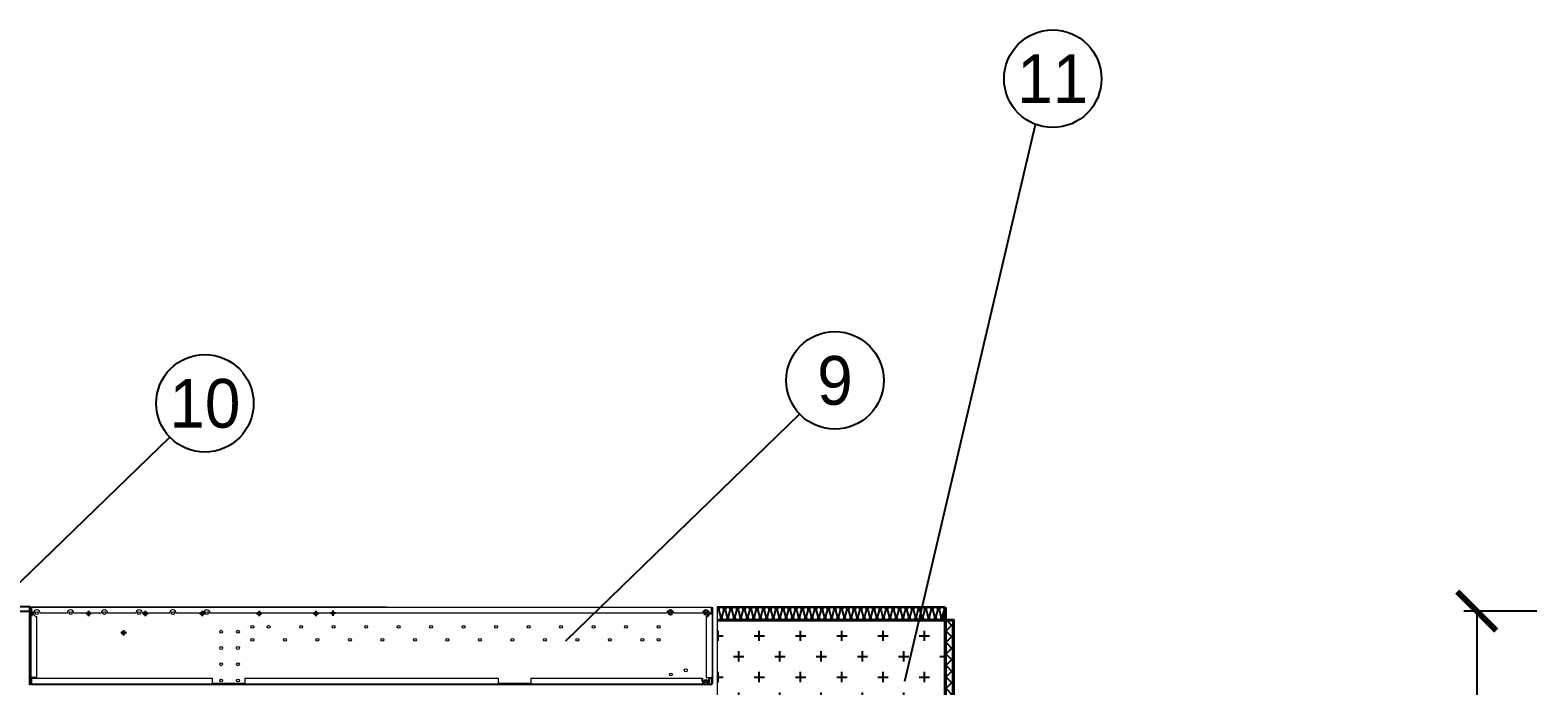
# Model space of a CAD drawing. Header units: millimetres. Extents: x 2911 to 32318, y 2586 to 23381.
# Drawn here: x 16610 to 21216, y 12084 to 14099 of the extents above; entities that cross this region are included whole.
import ezdxf
from ezdxf.enums import TextEntityAlignment as Align

# ---------------------------------------------------------------- set-up
doc = ezdxf.new("R2010")
doc.units = ezdxf.units.MM
doc.linetypes.add('CENTER', pattern=[2, 1.25, -0.25, 0.25, -0.25])
for name, color, linetype in [('center', 1, 'CENTER'), ('SMS', 220, 'Continuous'), ('냉각탑_dim', 1, 'Continuous'), ('냉각탑_text', 3, 'Continuous')]:
    doc.layers.add(name, color=color, linetype=linetype)
doc.styles.add('HY울릉도L', font='')
doc.styles.add('돋움', font='Dotum.ttf')
doc.styles.get('HY울릉도L').set_extended_font_data('HY울릉도L')
doc.dimstyles.new('성지DIM', dxfattribs={"dimtxt": 3.5, "dimasz": 3, "dimexe": 1, "dimexo": 2.5, "dimgap": 2, "dimtad": 1, "dimdec": 0, "dimzin": 3, "dimdsep": 46, "dimtxsty": 'HY울릉도L', "dimblk": 'ARCHTICK', "dimcen": -2, "dimclrd": 256, "dimclre": 256, "dimclrt": 7, "dimadec": 0, "dimazin": 0, "dimtfac": 1, "dimtdec": 0, "dimtofl": 0, "dimtmove": 0, "dimatfit": 3, "dimfxl": 1, "dimtolj": 1, "dimtzin": 0, "dimlwe": -1, "dimarcsym": 0})

# ---------------------------------------------------------------- blocks, each defined once
blk = doc.blocks.new('_ArchTick')
at = {"color": 0, "linetype": 'ByBlock', "const_width": 0.15}
blk.add_lwpolyline([(-0.5, -0.5), (0.5, 0.5)], dxfattribs=at)
blk = doc.blocks.new('*D676')
at = {"layer": 'Defpoints', "color": 0, "transparency": 16777216}
for p in [(21809.5, 12311.7), (21062, 9311.7), (21809.5, 9311.7)]:
    blk.add_point(p, dxfattribs=at)
at = {"layer": '냉각탑_dim', "transparency": 16777216}
for p, q in [((21709.5, 12311.7), (21022, 12311.7)), ((21709.5, 9311.7), (21022, 9311.7))]:
    blk.add_line(p, q, dxfattribs=at)
at = {"layer": '냉각탑_dim', "lineweight": -2, "transparency": 16777216}
blk.add_line((21062, 12311.7), (21062, 9311.7), dxfattribs=at)
at = {"layer": '냉각탑_dim', "lineweight": -2, "transparency": 16777216, "xscale": 120, "yscale": 120, "zscale": 120}
for p, rotation in [((21062, 12311.7), 90), ((21062, 9311.7), 270)]:
    blk.add_blockref('_ArchTick', p, dxfattribs=dict(at, rotation=rotation))
at = {"layer": '냉각탑_dim', "color": 7, "transparency": 16777216, "insert": (20912, 10811.7), "char_height": 140, "attachment_point": 5, "rotation": 90, "style": 'HY울릉도L'}
blk.add_mtext('\\A1;3000', dxfattribs=at)
blk = doc.blocks.new('1')
h = blk.add_hatch()
h.set_pattern_fill('CROSS', color=5, scale=10)
h.set_pattern_definition([(0, (-664485.36, 23221.074), (63.5, 63.5), [31.75, -95.25]), (90, (-664469.486, 23205.2), (-63.5, 63.5), [31.75, -95.25])])
h.paths.add_polyline_path([(19424.3, 12283.3), (18725.9, 12283.3), (18725.9, 9325.3), (19424.3, 9325.3)])
at = {"ltscale": 500}
h = blk.add_hatch(dxfattribs=at)
h.set_pattern_fill('ANSI37', color=251, scale=200)
h.set_pattern_definition([(45, (-11949.775, -3783.074), (-17.67767, 17.67767), []), (135, (-11949.775, -3783.074), (-17.67767, -17.67767), [])])
h.paths.add_polyline_path([(19449.3, 11660.8), (19449.3, 12282.6), (19427.5, 12282.6), (19427.5, 9365.3), (19449.3, 9365.3), (19449.3, 8789.8)])
for p, q in [((16609.7, 12310.3), (13239.7, 12310.3)), ((16609.7, 12325.3), (15628.2, 12325.3)), ((16609.7, 12325.3), (15628.2, 12325.3)), ((16609.7, 12325.3), (15628.2, 12325.3)), ((16609.7, 12325.3), (15628.2, 12325.3)), ((16610.7, 12325.3), (16609.7, 12325.3)), ((16610.7, 12325.3), (16609.7, 12325.3)), ((16610.7, 12325.3), (16609.7, 12325.3)), ((16610.7, 12325.3), (16609.7, 12325.3)), ((19422.7, 12323.7), (19422.7, 12284.9)), ((19424.3, 12325.3), (19424.3, 9325.3)), ((18725.9, 12284.9), (19424.3, 12284.9)), ((18725.9, 12283.3), (19424.3, 12283.3)), ((19424.3, 12284.9), (19424.3, 9325.3)), ((16610.7, 12085.3), (16609.7, 12085.3))]:
    blk.add_line(p, q)
at = {"color": 7, "lineweight": 15}
for p, q in [((16609.7, 12325.3), (17707.2, 12325.3)), ((16612.7, 12321.8), (16610.7, 12321.8)), ((16610.7, 12321.8), (16610.7, 12303.3)), ((16610.7, 12303.3), (16614.2, 12303.3)), ((16610.7, 12303.3), (16610.7, 12107.3)), ((16612.7, 12303.3), (16612.7, 12321.8)), ((16614.2, 12321.8), (16612.7, 12321.8)), ((16612.7, 12107.3), (16612.7, 12303.3)), ((16614.2, 12323.3), (18707.2, 12323.3)), ((16614.2, 12321.8), (16614.2, 12305.3)), ((16620.7, 12305.3), (16614.2, 12305.3)), ((16614.2, 12303.3), (16620.9, 12303.3)), ((16724.7, 12305.3), (16640.7, 12305.3)), ((16828.7, 12305.3), (16744.7, 12305.3)), ((16935.7, 12305.3), (16848.7, 12305.3)), ((17039.7, 12305.3), (16955.7, 12305.3)), ((17143.7, 12305.3), (17059.7, 12305.3)), ((18570.8, 12305.3), (17163.7, 12305.3)), ((17505.7, 12325.3), (17505.7, 12323.3)), ((17523.7, 12325.3), (17523.7, 12323.3)), ((17551.7, 12325.3), (17551.7, 12323.3)), ((17569.7, 12325.3), (17569.7, 12323.3)), ((17604.2, 12325.3), (17604.2, 12323.3)), ((17617.2, 12325.3), (17617.2, 12323.3)), ((17707.2, 12321.8), (17707.2, 12325.3)), ((18679.8, 12305.3), (18590.7, 12305.3)), ((18707.2, 12305.3), (18699.7, 12305.3)), ((18699.7, 12303.3), (18707.2, 12303.3)), ((18707.2, 12305.3), (18707.2, 12321.8)), ((18707.2, 12321.8), (18708.7, 12321.8)), ((18710.7, 12303.3), (18707.2, 12303.3)), ((18708.7, 12321.8), (18708.7, 12303.3)), ((18710.7, 12321.8), (18708.7, 12321.8)), ((18708.7, 12303.3), (18708.7, 12107.3)), ((18710.7, 12303.3), (18710.7, 12321.8)), ((18710.7, 12107.3), (18710.7, 12303.3)), ((16612.7, 12299.8), (16610.7, 12299.8)), ((16612.7, 12290.8), (16610.7, 12290.8)), ((16630.7, 12107.3), (16630.7, 12295.3)), ((18690.7, 12294.3), (18690.7, 12107.3)), ((18710.7, 12299.8), (18708.7, 12299.8)), ((18710.7, 12290.8), (18708.7, 12290.8)), ((16612.7, 12209.8), (16610.7, 12209.8)), ((18710.7, 12209.8), (18708.7, 12209.8)), ((16612.7, 12200.8), (16610.7, 12200.8)), ((18710.7, 12200.8), (18708.7, 12200.8)), ((16612.7, 12119.8), (16610.7, 12119.8)), ((18710.7, 12119.8), (18708.7, 12119.8)), ((16612.7, 12110.8), (16610.7, 12110.8)), ((16610.7, 12107.3), (16614.2, 12107.3)), ((16610.7, 12107.3), (16610.7, 12088.8)), ((16610.7, 12088.8), (16612.7, 12088.8)), ((16612.7, 12088.8), (16612.7, 12107.3)), ((16614.2, 12088.8), (16612.7, 12088.8)), ((16630.7, 12107.3), (16614.2, 12107.3)), ((16614.2, 12105.3), (17170.7, 12105.3)), ((16614.2, 12105.3), (16614.2, 12088.8)), ((16614.2, 12088.8), (16614.2, 12085.3)), ((18685.4, 12087.3), (16614.2, 12087.3)), ((18707.2, 12085.3), (16614.2, 12085.3)), ((16632.7, 12085.3), (16632.7, 12087.3)), ((16638.7, 12085.3), (16638.7, 12087.3)), ((16832.7, 12085.3), (16832.7, 12087.3)), ((16838.7, 12085.3), (16838.7, 12087.3)), ((17032.7, 12085.3), (17032.7, 12087.3)), ((17038.7, 12085.3), (17038.7, 12087.3)), ((17170.7, 12105.3), (17170.7, 12088.8)), ((17270.7, 12088.8), (17170.7, 12088.8)), ((17232.7, 12085.3), (17232.7, 12087.3)), ((17238.7, 12085.3), (17238.7, 12087.3)), ((17270.7, 12105.3), (18050.7, 12105.3)), ((17270.7, 12105.3), (17270.7, 12088.8)), ((17432.7, 12085.3), (17432.7, 12087.3)), ((17438.7, 12085.3), (17438.7, 12087.3)), ((17632.7, 12085.3), (17632.7, 12087.3)), ((17638.7, 12085.3), (17638.7, 12087.3)), ((17683.7, 12085.3), (17683.7, 12087.3)), ((17689.7, 12085.3), (17689.7, 12087.3)), ((17883.7, 12085.3), (17883.7, 12087.3)), ((17889.7, 12085.3), (17889.7, 12087.3)), ((18050.7, 12105.3), (18050.7, 12088.8)), ((18150.7, 12088.8), (18050.7, 12088.8)), ((18083.7, 12085.3), (18083.7, 12087.3)), ((18089.7, 12085.3), (18089.7, 12087.3)), ((18150.7, 12105.3), (18679.7, 12105.3)), ((18150.7, 12105.3), (18150.7, 12088.8)), ((18283.7, 12085.3), (18283.7, 12087.3)), ((18289.7, 12085.3), (18289.7, 12087.3)), ((18483.7, 12085.3), (18483.7, 12087.3)), ((18489.7, 12085.3), (18489.7, 12087.3)), ((18683.7, 12085.3), (18683.7, 12087.3)), ((18689.7, 12085.3), (18689.7, 12086.3)), ((18690.7, 12107.3), (18707.2, 12107.3)), ((18707.2, 12087.3), (18694.1, 12087.3)), ((18699.7, 12105.3), (18707.2, 12105.3)), ((18710.7, 12107.3), (18707.2, 12107.3)), ((18707.2, 12088.8), (18707.2, 12105.3)), ((18707.2, 12088.8), (18707.2, 12085.3)), ((18707.2, 12088.8), (18708.7, 12088.8)), ((18710.7, 12110.8), (18708.7, 12110.8)), ((18708.7, 12107.3), (18708.7, 12088.8)), ((18708.7, 12088.8), (18710.7, 12088.8)), ((18710.7, 12088.8), (18710.7, 12107.3))]:
    blk.add_line(p, q, dxfattribs=at)
at = {"color": 7, "lineweight": 35}
for p, q in [((16609.7, 12325.3), (16609.7, 12085.3)), ((16610.7, 12325.3), (16610.7, 12085.3)), ((16610.7, 12325.3), (16610.7, 12085.3)), ((16610.7, 12325.3), (16610.7, 12085.3)), ((16610.7, 12325.3), (16610.7, 12085.3))]:
    blk.add_line(p, q, dxfattribs=at)
at = {"ltscale": 500}
for p, q in [((18724.3, 12325.3), (19424.3, 12325.3)), ((18725.9, 12323.7), (19422.7, 12323.7))]:
    blk.add_line(p, q, dxfattribs=at)
at = {"lineweight": 5}
blk.add_line((18724.3, 12325.3), (18724.3, 9325.3), dxfattribs=at)
at = {"color": 251, "ltscale": 500}
for p, q in [((19424.3, 12322.3), (19427.5, 12322.3)), ((19424.3, 12322.3), (19424.3, 9325.3)), ((19427.5, 12322.3), (19427.5, 9365.3)), ((19427.5, 12285.8), (19452.5, 12285.8)), ((19427.5, 12282.6), (19449.3, 12282.6)), ((19449.3, 12282.6), (19449.3, 12260.8)), ((19449.3, 12260.8), (19452.5, 12260.8)), ((19449.3, 9365.3), (19449.3, 12260.8)), ((19452.5, 12285.8), (19452.5, 12260.8)), ((19452.5, 12260.8), (19452.5, 9365.3))]:
    blk.add_line(p, q, dxfattribs=at)
at = {"color": 7, "lineweight": 13, "ltscale": 0.002813}
blk.add_line((16610.7, 12138.2), (16610.7, 12137.3), dxfattribs=at)
at = {"color": 7}
for p, q in [((18679.7, 12096.3), (18679.7, 12105.3)), ((18699.7, 12096.3), (18699.7, 12105.3))]:
    blk.add_line(p, q, dxfattribs=at)
for centre in [(16614.7, 12304.3), (16789.7, 12304.3), (16964.7, 12304.3), (17139.7, 12304.3), (17314.7, 12304.3), (17489.7, 12304.3), (18580.7, 12304.3), (18689.7, 12304.3), (16898, 12245), (18689.7, 12096.3)]:
    blk.add_circle(centre, 4.5)
at = {"color": 7, "lineweight": 15}
for centre in [(16630.7, 12305.3), (16734.7, 12305.3), (16838.7, 12305.3), (16945.7, 12305.3), (17049.7, 12305.3), (17153.7, 12305.3), (17541.7, 12305.3), (17294.2, 12263.3), (17344.2, 12263.3), (17444.2, 12263.3), (17544.2, 12263.3), (17644.2, 12263.3), (17744.2, 12263.3), (17844.2, 12263.3), (17944.2, 12263.3), (18044.2, 12263.3), (18144.2, 12263.3), (18244.2, 12263.3), (18344.2, 12263.3), (18444.2, 12263.3), (18544.2, 12263.3), (17198.2, 12248.3), (17249.7, 12248.3), (17294.2, 12223.3), (17394.2, 12223.3), (17494.2, 12223.3), (17594.2, 12223.3), (17694.2, 12223.3), (17794.2, 12223.3), (17894.2, 12223.3), (17994.2, 12223.3), (18094.2, 12223.3), (18194.2, 12223.3), (18294.2, 12223.3), (18394.2, 12223.3), (18494.2, 12223.3), (18544.2, 12223.3), (17198.2, 12198.3), (17249.7, 12198.3), (17198.2, 12148.3), (17249.7, 12148.3), (18581.8, 12116.7), (18627.8, 12129.6), (17198.2, 12098.3), (17249.7, 12098.3)]:
    blk.add_circle(centre, 4.5, dxfattribs=at)
for centre, start, end in [((16630.7, 12305.3), 0, 180), ((16630.7, 12305.3), 191.5372, 270), ((16734.7, 12305.3), 0, 180), ((16838.7, 12305.3), 0, 180), ((16945.7, 12305.3), 0, 180), ((17049.7, 12305.3), 0, 180), ((17153.7, 12305.3), 0, 180)]:
    blk.add_arc(centre, 10, start, end, dxfattribs=at)
at = {"color": 7}
for centre, start, end in [((18580.7, 12304.3), 5.7392, 174.2608), ((18689.7, 12304.3), 5.7392, 174.2608), ((18689.7, 12304.3), 275.7392, 354.2608), ((18689.7, 12096.3), 180, 0)]:
    blk.add_arc(centre, 10, start, end, dxfattribs=at)
at = {"layer": 'center'}
for p, q in [((16623.2, 12304.3), (16606.2, 12304.3)), ((16614.7, 12312.8), (16614.7, 12295.8)), ((16798.2, 12304.3), (16781.2, 12304.3)), ((16789.7, 12312.8), (16789.7, 12295.8)), ((16973.2, 12304.3), (16956.2, 12304.3)), ((16964.7, 12312.8), (16964.7, 12295.8)), ((17148.2, 12304.3), (17131.2, 12304.3)), ((17139.7, 12312.8), (17139.7, 12295.8)), ((17323.2, 12304.3), (17306.2, 12304.3)), ((17314.7, 12312.8), (17314.7, 12295.8)), ((17498.2, 12304.3), (17481.2, 12304.3)), ((17489.7, 12312.8), (17489.7, 12295.8)), ((17550.2, 12305.3), (17533.2, 12305.3)), ((17541.7, 12313.8), (17541.7, 12296.8)), ((16906.5, 12245), (16889.5, 12245)), ((16898, 12253.5), (16898, 12236.5))]:
    blk.add_line(p, q, dxfattribs=at)
at = {"layer": 'SMS', "color": 5}
for points in [[(19203.3, 12284.9, -0.420076), (19198.5, 12295.2), (19203.5, 12313.5, 1.449198), (19188.6, 12313.5), (19193.5, 12295.2, -0.524856), (19186.1, 12284.4, -0.524856), (19178.6, 12295.2), (19183.5, 12313.5, 1.449198), (19168.6, 12313.5), (19173.6, 12295.2, -0.524856), (19166.1, 12284.4, -0.524856), (19158.6, 12295.2), (19163.6, 12313.5, 1.449198), (19148.7, 12313.5), (19153.6, 12295.2, -0.524856), (19146.2, 12284.4, -0.524856), (19138.7, 12295.2), (19143.6, 12313.5, 1.449198), (19128.7, 12313.5), (19133.7, 12295.2, -0.524856), (19126.2, 12284.4, -0.524856), (19118.7, 12295.2), (19123.7, 12313.5, 1.449198), (19108.8, 12313.5), (19113.7, 12295.2, -0.524856), (19106.3, 12284.4, -0.524856), (19098.8, 12295.2), (19103.7, 12313.5, 1.449198), (19088.8, 12313.5), (19093.8, 12295.2, -0.524856), (19086.3, 12284.4, -0.524856), (19078.8, 12295.2), (19083.8, 12313.5, 1.449198), (19068.9, 12313.5), (19073.8, 12295.2, -0.524856), (19066.4, 12284.4, -0.524856), (19058.9, 12295.2), (19063.8, 12313.5, 1.449198), (19048.9, 12313.5), (19053.9, 12295.2, -0.524856), (19046.4, 12284.4, -0.524856), (19038.9, 12295.2), (19043.9, 12313.5, 1.449198), (19029, 12313.5), (19033.9, 12295.2, -0.524856), (19026.5, 12284.4, -0.524856), (19019, 12295.2), (19023.9, 12313.5, 1.449198), (19009, 12313.5), (19014, 12295.2, -0.524856), (19006.5, 12284.4, -0.524856), (18999, 12295.2), (19004, 12313.5, 1.449198), (18989.1, 12313.5), (18994, 12295.2, -0.524856), (18986.6, 12284.4, -0.524856), (18979.1, 12295.2), (18984, 12313.5, 1.449198), (18969.1, 12313.5), (18974.1, 12295.2, -0.524856), (18966.6, 12284.4, -0.524856), (18959.1, 12295.2), (18964.1, 12313.5, 1.449198), (18949.2, 12313.5), (18954.1, 12295.2, -0.524856), (18946.7, 12284.4, -0.524856), (18939.2, 12295.2), (18944.1, 12313.5, 1.449198), (18929.2, 12313.5), (18934.2, 12295.2, -0.524856), (18926.7, 12284.4, -0.524856), (18919.2, 12295.2), (18924.2, 12313.5, 1.449198), (18909.3, 12313.5), (18914.2, 12295.2, -0.524856), (18906.8, 12284.4, -0.524856), (18899.3, 12295.2), (18904.2, 12313.5, 1.449198), (18889.3, 12313.5), (18894.3, 12295.2, -0.524856), (18886.8, 12284.4, -0.524856), (18879.3, 12295.2), (18884.3, 12313.5, 1.449198), (18869.4, 12313.5), (18874.3, 12295.2, -0.524856), (18866.9, 12284.4, -0.524856), (18859.4, 12295.2), (18864.3, 12313.5, 1.449198), (18849.4, 12313.5), (18854.4, 12295.2, -0.524856), (18846.9, 12284.4, -0.524856), (18839.4, 12295.2), (18844.4, 12313.5, 1.449198), (18829.5, 12313.5), (18834.4, 12295.2, -0.524856), (18827, 12284.4, -0.524856), (18819.5, 12295.2), (18824.4, 12313.5, 1.449198), (18809.5, 12313.5), (18814.5, 12295.2, -0.524856), (18807, 12284.4, -0.524856), (18799.5, 12295.2), (18804.5, 12313.5, 1.449198), (18789.6, 12313.5), (18794.5, 12295.2, -0.524856), (18787.1, 12284.4, -0.524856), (18779.6, 12295.2), (18784.5, 12313.5, 1.449198), (18769.6, 12313.5), (18774.6, 12295.2, -0.524856), (18767.1, 12284.4, -0.524856), (18759.6, 12295.2), (18764.6, 12313.5, 1.449198), (18749.7, 12313.5), (18754.6, 12295.2, -0.524856), (18747.2, 12284.4, -0.524856), (18739.7, 12295.2), (18744.6, 12313.5, 1.449198), (18729.7, 12313.5), (18734.7, 12295.2, -0.420076), (18729.9, 12284.9, -0.420076)], [(19422.7, 12319.6, 0.968257), (19408, 12313.5), (19413, 12295.2, -0.524856), (19405.5, 12284.4, -0.524856), (19398, 12295.2), (19403, 12313.5, 1.449198), (19388.1, 12313.5), (19393, 12295.2, -0.524856), (19385.6, 12284.4, -0.524856), (19378.1, 12295.2), (19383, 12313.5, 1.449198), (19368.1, 12313.5), (19373.1, 12295.2, -0.524856), (19365.6, 12284.4, -0.524856), (19358.1, 12295.2), (19363.1, 12313.5, 1.449198), (19348.2, 12313.5), (19353.1, 12295.2, -0.524856), (19345.7, 12284.4, -0.524856), (19338.2, 12295.2), (19343.1, 12313.5, 1.449198), (19328.2, 12313.5), (19333.2, 12295.2, -0.524856), (19325.7, 12284.4, -0.524856), (19318.2, 12295.2), (19323.2, 12313.5, 1.449198), (19308.3, 12313.5), (19313.2, 12295.2, -0.524856), (19305.8, 12284.4, -0.524856), (19298.3, 12295.2), (19303.2, 12313.5, 1.449198), (19288.3, 12313.5), (19293.3, 12295.2, -0.524856), (19285.8, 12284.4, -0.524856), (19278.3, 12295.2), (19283.3, 12313.5, 1.449198), (19268.4, 12313.5), (19273.3, 12295.2, -0.524856), (19265.9, 12284.4, -0.524856), (19258.4, 12295.2), (19263.3, 12313.5, 1.449198), (19248.4, 12313.5), (19253.4, 12295.2, -0.524856), (19245.9, 12284.4, -0.524856), (19238.4, 12295.2), (19243.4, 12313.5, 1.449198), (19228.5, 12313.5), (19233.4, 12295.2, -0.524856), (19226, 12284.4, -0.524856), (19218.5, 12295.2), (19223.4, 12313.5, 1.449198), (19208.5, 12313.5), (19213.5, 12295.2, -0.524856), (19206, 12284.4, -0.524856), (19198.5, 12295.2), (19203.5, 12313.5, 1.449198), (19188.6, 12313.5), (19193.5, 12295.2, -0.420076), (19188.7, 12284.9)], [(19422.8, 12284.9, -0.420076), (19418, 12295.2), (19422.9, 12313.5)]]:
    blk.add_lwpolyline(points, format="xyb", dxfattribs=at)

msp = doc.modelspace()

# ---------------------------------------------------------------- linework, layer by layer
at = {"layer": '냉각탑_dim', "linetype": 'ByBlock', "lineweight": -2, "elevation": 0}
for points in [[(19301.8, 12096.3), (19704.3, 13808.6)], [(18259, 12220.7), (18978.2, 12917.7)], [(16320.5, 12150.1), (17039.7, 12847)]]:
    msp.add_lwpolyline(points, dxfattribs=at)
at = {"layer": '냉각탑_dim', "linetype": 'ByBlock', "lineweight": -2}
for centre in [(19757, 13949), (19086.7, 13021.3), (17148.1, 12950.7)]:
    msp.add_circle(centre, 150, dxfattribs=at)

# ---------------------------------------------------------------- block references
msp.add_blockref('1', (0, 0))

# ---------------------------------------------------------------- texts
at = {"layer": '냉각탑_text', "style": '돋움'}
for s, p in [('11', (19757, 13949)), ('9', (19086.7, 13021.3)), ('10', (17148.1, 12950.7))]:
    msp.add_text(s, height=150, dxfattribs=at).set_placement(p, align=Align.MIDDLE_CENTER)

# ---------------------------------------------------------------- dimensions: what is measured, and where the dimension line sits
at = {"layer": '냉각탑_dim'}
dim = msp.add_linear_dim(base=(21062, 9311.7), p1=(21809.5, 12311.7), p2=(21809.5, 9311.7), angle=90, dimstyle='성지DIM', override={"dimscale": 40}, dxfattribs=at)
dim.commit()
dim.dimension.update_dxf_attribs({"geometry": '*D676', "text_midpoint": (20912, 10811.7)})

doc.saveas('drawing.dxf')
